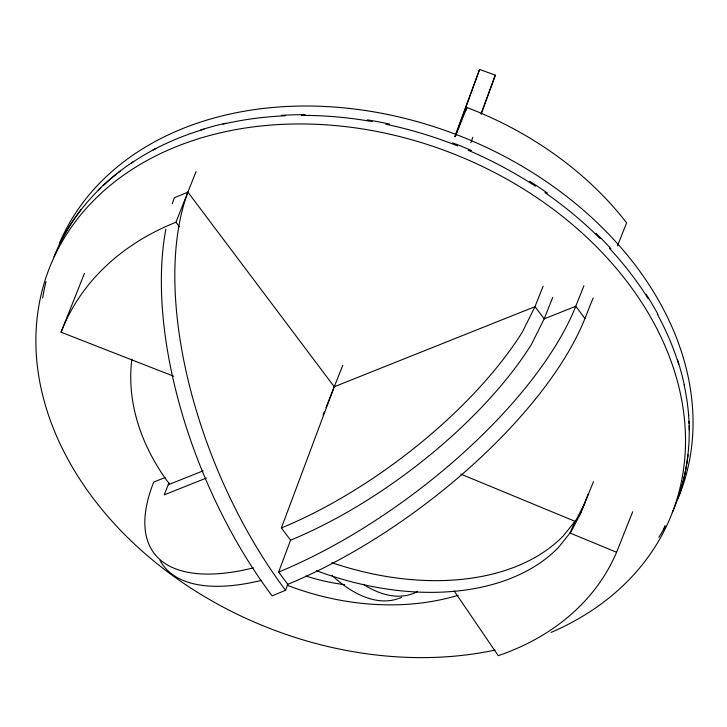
<?xml version="1.0" encoding="UTF-8"?>
<svg xmlns="http://www.w3.org/2000/svg" width="727" height="727" viewBox="0 0 727 727"><rect width="100%" height="100%" fill="white"/><g stroke="black" fill="none" stroke-linecap="round" stroke-linejoin="round"><path stroke-width="1.09" d="M481.183 114.266L495.314 75.172L479.602 69.428L455.166 136.84L466.934 107.514A300.115 226.497 21.8 0 1 626.638 222.88L617.45 245.844M470.887 142.583L472.814 137.276M465.771 110.704L466.934 107.514M454.811 136.585L479.602 69.428M481.083 113.566L495.314 75.172M165.829 229.269A300.115 147.236 67.6 0 0 272.08 595.849L285.557 590.297L287.801 584.317L278.623 572.094L290.573 540.17L281.394 527.947L334.256 386.755L534.999 306.649L543.133 286.174M173.753 376.268L61.059 332.203L84.486 273.279M61.059 332.203A300.115 228.214 21.7 0 1 175.934 222.244L196.09 171.536M169.028 482.755L164.211 494.869L206.359 478.057M323.042 414.953L324.287 411.827M325.941 407.647L342.799 365.254M552.72 297.379L544.178 318.871L531.501 344.334A253.323 103.016 -36.9 0 1 290.573 540.17M583.908 285.793L575.766 306.267A290.091 117.965 -36.9 0 1 278.623 572.094M287.801 584.317A290.091 117.965 -36.9 0 0 584.944 318.49L593.087 298.015M316.254 570.604A236.566 153.606 23 0 0 558.49 547.422L571.204 531.519L580.391 513.798L588.125 494.351M580.391 513.798L593.514 481.619M454.13 590.924L498.249 655.663A284.421 216.282 21.7 0 0 616.587 552.275L632.699 511.744M663.415 529.774L665.078 525.603M585.371 502.084L576.184 519.814L563.461 535.717A236.566 153.606 23 0 1 331.93 562.716M334.247 386.773L187.902 192.137L174.416 197.689A300.115 147.236 67.6 0 0 172.326 203.669M165.038 477.548L153.733 482.065A253.323 103.016 -36.9 0 0 253.323 567.887M168.228 484.773L203.133 470.842M460.8 474.095L574.984 521.304L570.013 533.018L616.587 552.275M584.944 318.49L575.766 306.267L544.178 318.871L534.999 306.649L522.322 332.112A253.323 103.016 -36.9 0 1 281.394 527.947M175.934 222.244L179.333 226.769M59.36 243.391A334.611 252.533 21.8 0 1 466.543 138.63A334.611 252.533 21.8 0 1 678.1 498.322M665.06 526.866A334.611 252.533 21.8 0 1 658.835 537.289M42.684 297.997A334.611 252.533 21.8 0 1 46.001 281.594M59.323 244.581A334.611 252.533 21.8 0 1 80.997 209.63M98.29 190.092A334.611 252.533 21.8 0 1 133.132 161.83M152.897 150.089A334.611 252.533 21.8 0 1 204.051 129.188M222.916 124.181A334.611 252.533 21.8 0 1 285.411 115.757M301.378 115.384A334.611 252.533 21.8 0 1 372.306 121.627M385.764 124.226A334.611 252.533 21.8 0 1 457.556 145.882M468.124 150.235A334.611 252.533 21.8 0 1 535.426 186.212M544.877 192.573A334.611 252.533 21.8 0 1 600.039 238.529M609.48 248.343A334.611 252.533 21.8 0 1 648.23 298.706M657.335 314.237A334.611 252.533 21.8 0 1 678.673 364.218M684.134 384.91A334.611 252.533 21.8 0 1 689.278 429.83M688.033 454.693A334.611 252.533 21.8 0 1 679.118 495.051M285.557 590.297A300.115 147.236 67.6 0 1 187.902 192.137M495.042 650.092A334.611 254.45 21.7 0 1 36.032 332.875A334.611 254.45 21.7 0 1 512.935 182.641A334.611 254.45 21.7 0 1 551.066 632.435M689.178 425.695A334.611 254.45 21.7 0 1 672.293 512.39M53.907 256.813A334.611 254.45 21.7 0 1 100.735 187.92M103.152 185.612A334.611 254.45 21.7 0 1 116.838 173.789M118.637 172.372A334.611 254.45 21.7 0 1 120.446 170.972M130.715 163.557A334.611 254.45 21.7 0 1 156.005 148.444M200.761 129.96A334.611 254.45 21.7 0 1 225.815 123.172M281.376 115.357A334.611 254.45 21.7 0 1 305.095 114.702M367.28 119.855A334.611 254.45 21.7 0 1 389.572 124.063M452.685 142.837A334.611 254.45 21.7 0 1 471.505 150.516M529.638 181.232A334.611 254.45 21.7 0 1 547.376 193.046M596.131 233.422A334.611 254.45 21.7 0 1 610.862 248.625M646.158 294.335A334.611 254.45 21.7 0 1 658.017 314.482M677.391 359.429A334.611 254.45 21.7 0 1 684.325 385.201M688.487 413.372A334.611 254.45 21.7 0 1 688.669 415.626M689.005 421.233A334.611 254.45 21.7 0 1 689.105 423.468M344.698 584.681A170.654 129.769 21.7 0 1 305.894 576.048M261.484 580.364A253.323 103.016 -36.9 0 1 160.013 560.462M417.289 591.696A169.318 82.215 71.1 0 1 363.182 584.263M397.478 598.912A169.318 82.215 71.1 0 1 332.048 575.466M401.495 597.367A169.318 82.215 71.1 0 1 398.496 598.566M169.564 484.237A228.542 173.789 21.7 0 1 131.878 359.174M458.174 595.295A230.214 175.062 21.7 0 1 287.283 585.29"/></g></svg>
